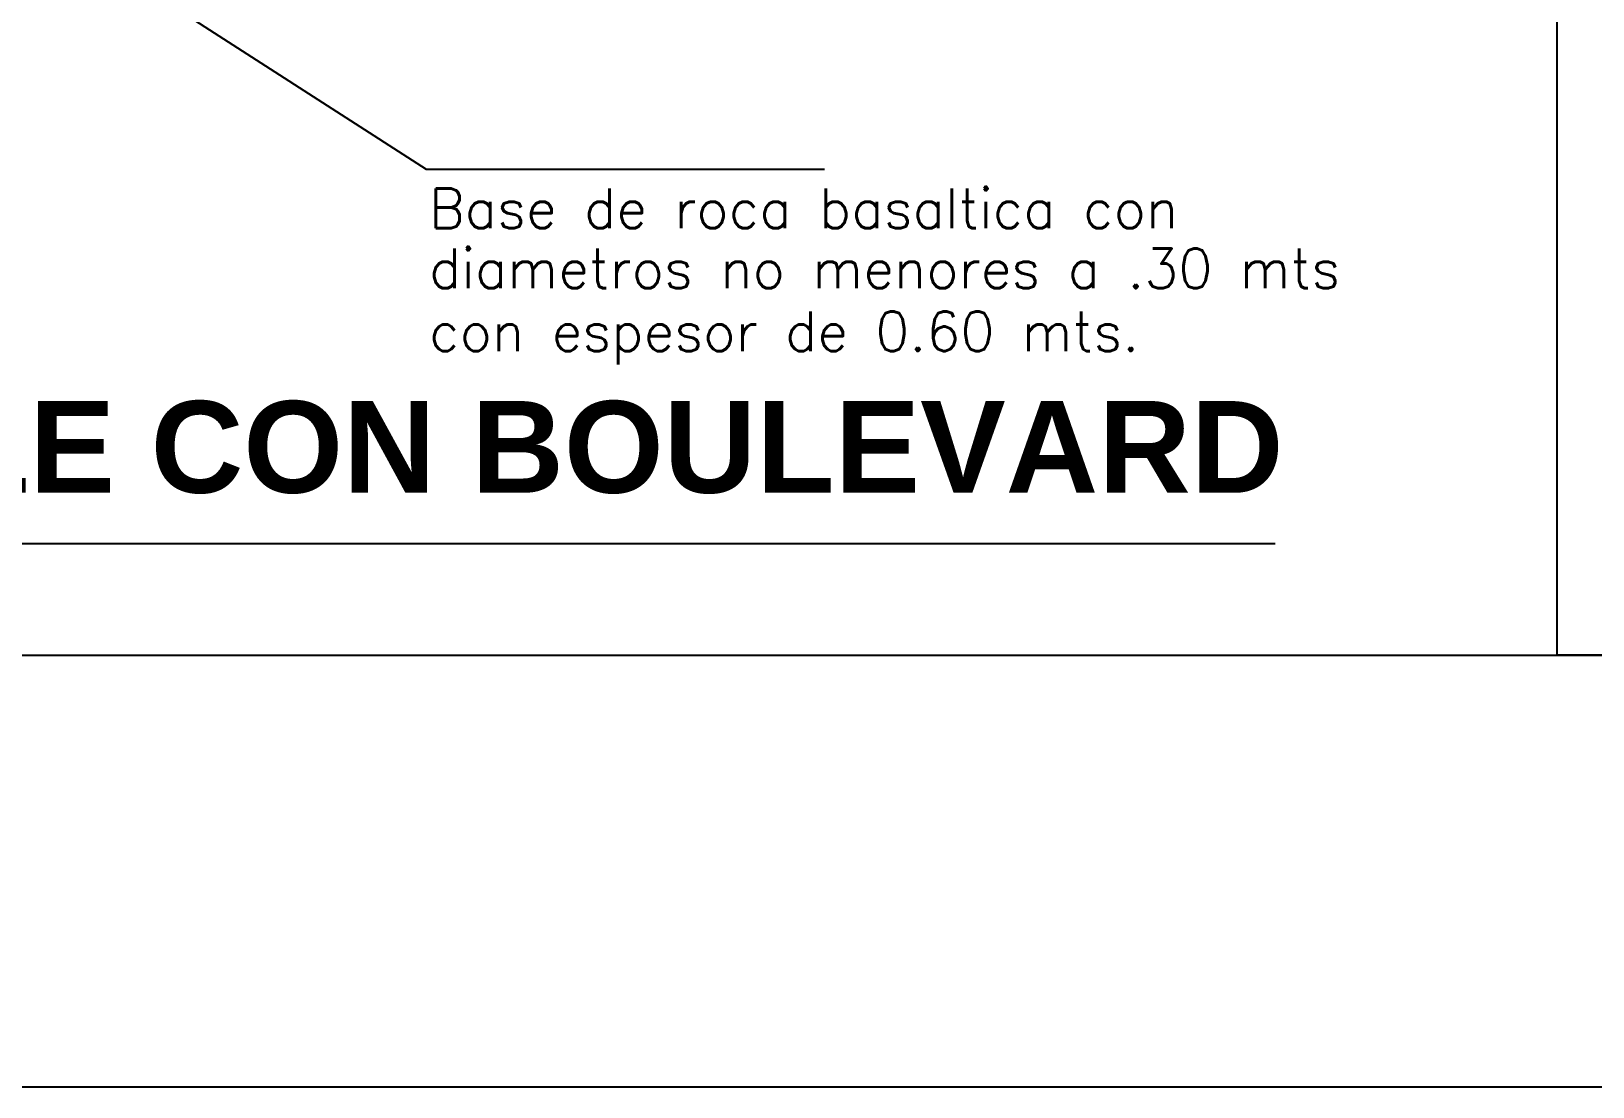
# Model space of a CAD drawing. Header units: millimetres. Extents: x 603733 to 1211550, y 1310999 to 2622648.
# Drawn here: x 604437.87 to 604464.99, y 1311031.83 to 1311050.17 of the extents above; entities that cross this region are included whole.
import ezdxf

# ---------------------------------------------------------------- set-up
doc = ezdxf.new("R2010")
doc.units = ezdxf.units.MM
doc.layers.add('acera', color=8, linetype='Continuous')
doc.layers.add('CAJETIN', color=5, linetype='Continuous')
doc.styles.add('ARIALTEXT', font='')
doc.styles.add('ROMANS', font='ROMANS', dxfattribs={"height": 0.2})
doc.styles.get('ARIALTEXT').set_extended_font_data('Arial', bold=True)

msp = doc.modelspace()

# ---------------------------------------------------------------- linework, layer by layer
at = {"color": 1}
msp.add_line((604409.571, 1311041.272), (604459.476, 1311041.272), dxfattribs=at)
for points in [[(604224.805, 1311031.828), (604645.305, 1311031.828), (604645.305, 1311328.828), (604224.805, 1311328.828)], [(604464.377, 1311067.24), (604637.805, 1311067.24), (604637.805, 1311039.328), (604464.377, 1311039.328)]]:
    msp.add_lwpolyline(points, close=True)
at = {"layer": 'acera', "color": 7}
for p, q in [((604438.863, 1311051.552), (604444.731, 1311047.776)), ((604444.731, 1311047.776), (604451.65, 1311047.776))]:
    msp.add_line(p, q, dxfattribs=at)
at = {"layer": 'CAJETIN'}
msp.add_lwpolyline([(604232.305, 1311039.328), (604637.805, 1311039.328), (604637.805, 1311321.328), (604232.305, 1311321.328)], close=True, dxfattribs=at)

# ---------------------------------------------------------------- texts
at = {"style": 'ROMANS'}
for s, p in [('Base de roca basaltica con', (604444.779, 1311046.749)), ('diametros no menores a .30 mts', (604444.779, 1311045.706)), ('con espesor de 0.60 mts.', (604444.779, 1311044.613))]:
    msp.add_text(s, height=0.69034, dxfattribs=at).set_placement(p)
at = {"color": 3, "insert": (604409.501, 1311043.746), "char_height": 1.59469, "attachment_point": 1, "style": 'ARIALTEXT'}
msp.add_mtext('SECCION TIPICA DE CALLE CON BOULEVARD', dxfattribs=at)

doc.saveas('drawing.dxf')
